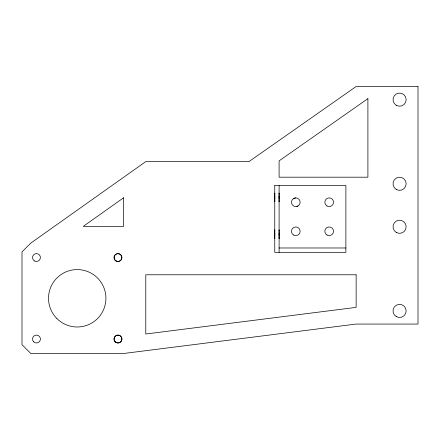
<?xml version="1.0" encoding="UTF-8"?>
<svg xmlns="http://www.w3.org/2000/svg" width="440" height="440" viewBox="0 0 440 440"><rect width="100%" height="100%" fill="white"/><g stroke="black" fill="none" stroke-linecap="round" stroke-linejoin="round"><path stroke-width="0.66" d="M274.764 201.036L274.764 201.597L274.764 193.182L274.764 193.749M293.623 198.473A4.34 4.34 0 0 1 300.135 202.235A4.34 4.34 0 0 1 293.623 205.992A4.34 4.34 0 0 1 293.623 198.473L295.796 197.896M296.918 206.426L297.963 205.992M274.753 185.537L345.884 185.537L345.884 252.324L274.753 252.324L274.764 185.537M279.098 247.984L345.889 247.984M279.103 193.749L279.103 193.182L279.103 201.597L279.103 201.036M279.103 196.301L279.103 198.479M279.103 230.549L279.103 229.983L279.103 238.398L279.103 237.837M279.103 233.101L279.103 235.279M274.764 196.301L274.764 198.479M274.764 230.549L274.764 229.983L274.764 238.398L274.764 237.837M274.764 233.101L274.764 235.279M279.103 185.537L279.103 252.324M356.142 274.786L356.136 307.373L145.794 333.999L145.794 274.786L356.142 274.786M418 86.499L418 324.066L356.136 324.066L123.602 353.502L30.833 353.502L22 344.668L22 251.9L30.833 243.067L145.794 161.585L248.985 161.585L356.142 86.504L418 86.504M123.602 197.78L83.27 226.375L123.607 226.375L123.602 197.78M367.906 98.648L279.098 160.875L279.098 177.188L367.906 177.188L367.906 98.648M396.308 189.481A6.572 6.572 0 0 0 406.17 183.788A6.572 6.572 0 0 0 396.308 178.096A6.572 6.572 0 0 0 396.308 189.481M116.017 260.947A3.916 3.916 0 0 0 121.891 257.56A3.916 3.916 0 0 0 116.017 254.166A3.916 3.916 0 0 0 116.017 260.947A3.916 3.916 0 0 0 121.891 257.56A3.916 3.916 0 0 0 116.017 254.172A3.916 3.916 0 0 0 116.017 260.947M396.303 232.469A6.572 6.572 0 0 0 406.159 226.776A6.572 6.572 0 0 0 396.303 221.084A6.572 6.572 0 0 0 396.303 232.469M396.303 316.613A6.572 6.572 0 0 0 406.159 310.921A6.572 6.572 0 0 0 396.303 305.228A6.572 6.572 0 0 0 396.303 316.613M327.019 235.048A4.34 4.34 0 0 0 333.531 231.286A4.34 4.34 0 0 0 327.019 227.53A4.34 4.34 0 0 0 327.019 235.048M56.919 318.582A28.704 28.704 0 0 0 104.946 305.712A28.704 28.704 0 0 0 69.79 270.562A28.704 28.704 0 0 0 56.919 318.582M116.006 342.458A3.944 3.944 0 0 0 121.919 339.042A3.944 3.944 0 0 0 116.006 335.627A3.944 3.944 0 0 0 116.006 342.458M115.187 341.831A3.944 3.944 0 0 0 121.787 340.065A3.944 3.944 0 0 0 116.952 335.231A3.944 3.944 0 0 0 115.187 341.831M33.671 341.831A3.944 3.944 0 0 0 40.271 340.065A3.944 3.944 0 0 0 35.442 335.231A3.944 3.944 0 0 0 33.671 341.831M34.491 260.942A3.944 3.944 0 0 0 40.403 257.527A3.944 3.944 0 0 0 34.491 254.111A3.944 3.944 0 0 0 34.491 260.942M396.308 105.336A6.572 6.572 0 0 0 406.164 99.644A6.572 6.572 0 0 0 396.308 93.951A6.572 6.572 0 0 0 396.308 105.336M327.019 205.992A4.34 4.34 0 0 0 333.531 202.235A4.34 4.34 0 0 0 327.019 198.473A4.34 4.34 0 0 0 327.019 205.992M293.623 235.048A4.34 4.34 0 0 0 300.135 231.286A4.34 4.34 0 0 0 293.623 227.53A4.34 4.34 0 0 0 293.623 235.048"/></g></svg>
